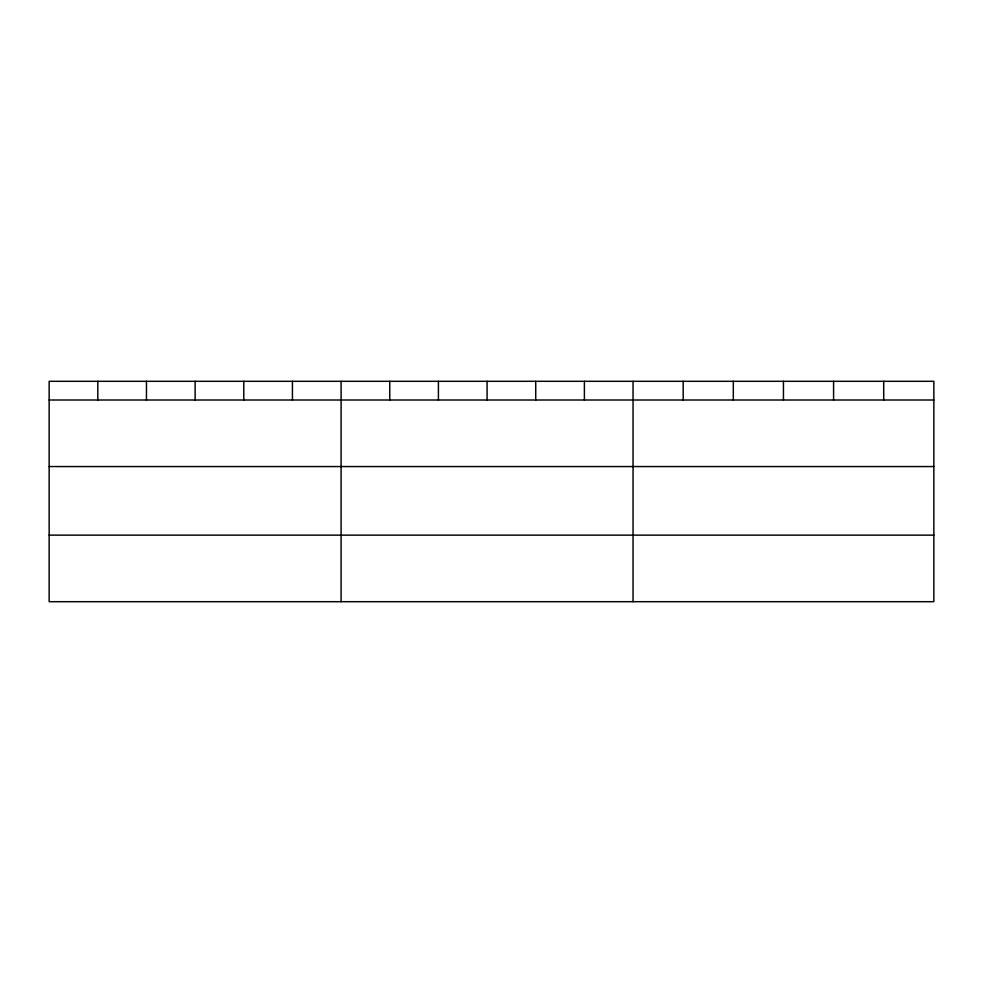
<?xml version="1.0" encoding="UTF-8"?>
<svg xmlns="http://www.w3.org/2000/svg" width="983" height="983" viewBox="0 0 983 983"><rect width="100%" height="100%" fill="white"/><g stroke="black" fill="none" stroke-linecap="round" stroke-linejoin="round"><path stroke-width="1.47" d="M933.85 400.007L933.85 601.694L49.15 601.694L49.15 381.306L933.85 381.306L933.85 400.007L49.15 400.007M49.15 466.556L933.85 466.556M49.15 535.133L933.85 535.133M883.717 381.306L883.717 400.007M833.584 381.306L833.584 400.007M783.451 381.306L783.451 400.007M733.318 381.306L733.318 400.007M683.185 381.306L683.185 400.007M633.052 381.306L633.052 601.694M584.394 381.306L584.394 400.007M535.735 381.306L535.735 400.007M487.076 381.306L487.076 400.007M438.418 381.306L438.418 400.007M389.76 381.306L389.76 400.007M341.101 381.306L341.101 601.694M292.442 381.306L292.442 400.007M243.784 381.306L243.784 400.007M195.126 381.306L195.126 400.007M146.467 381.306L146.467 400.007M97.808 381.306L97.808 400.007"/></g></svg>
